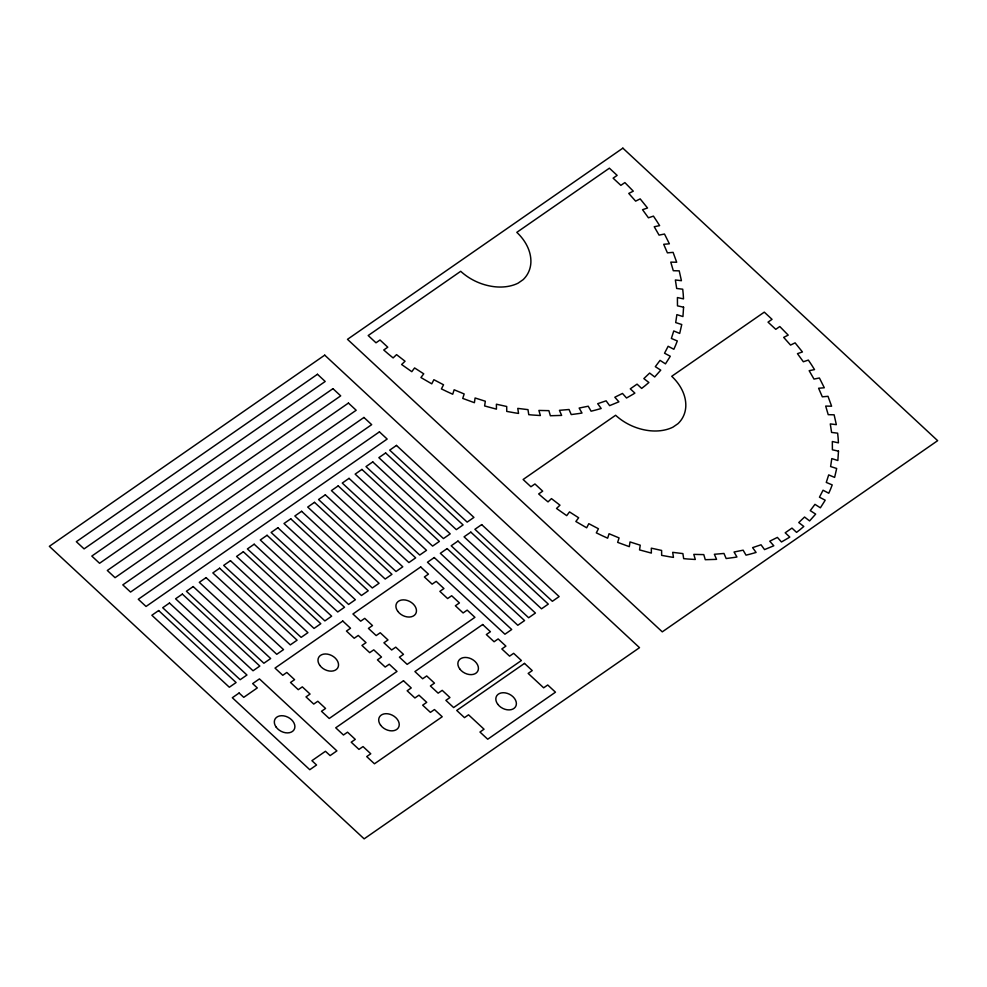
<?xml version="1.0" encoding="UTF-8"?>
<svg xmlns="http://www.w3.org/2000/svg" width="987" height="987" viewBox="0 0 987 987"><rect width="100%" height="100%" fill="white"/><g stroke="black" fill="none" stroke-linecap="round" stroke-linejoin="round"><path stroke-width="1.48" d="M683.584 307.191L682.942 316.556L676.872 314.631L675.7 322.589L681.758 324.513L679.698 333.433L673.763 330.953L671.37 338.455L677.304 340.947L675.663 345.154L673.85 349.275L668.137 346.277L664.547 353.223L670.259 356.233L669.704 357.208L665.472 363.858L660.044 360.378L655.319 366.67L660.747 370.15L654.689 376.96L649.643 373.061L643.845 378.601L648.891 382.5L644.893 385.88L641.649 388.409L637.059 384.14L630.274 388.841L634.875 393.11L633.358 394.072L626.548 398.008L622.476 393.443L614.815 397.243L618.898 401.82L609.621 405.645L606.117 400.833L597.69 403.683L601.182 408.495L594.927 410.247L591.09 411.197L588.227 406.212L579.135 408.063L582.009 413.035L579.344 413.479L571.239 414.577L569.043 409.506L559.444 410.321L561.64 415.404L550.364 415.749L548.871 410.654L538.89 410.432L540.382 415.527L532.4 415.009L528.761 414.676L527.983 409.642L517.768 408.384L518.545 413.43L514.856 412.862L506.738 411.406L506.701 406.484L496.399 404.214L496.449 409.136L484.617 405.953L485.32 401.228L475.092 397.983L474.402 402.696L462.743 398.415L464.161 393.961L454.156 389.779L452.725 394.232L447.037 391.629L441.411 388.903L443.533 384.77L433.885 379.711L431.763 383.832L420.931 377.54L423.731 373.814L414.589 367.941L411.789 371.68L401.623 364.511L405.052 361.23L396.552 354.641L393.11 357.923L388.372 354.012L383.746 349.99L387.768 347.202L380.02 339.997L375.998 342.797L368.188 335.531L460.707 271.302C470.244 280.049 482.655 285.564 495.536 286.835A47.549 34.138 28.1 0 0 518.076 283.17L523.122 279.666A47.549 34.138 28.1 0 0 530.895 262.271C531.24 250.76 525.035 240.014 516.806 232.352L609.386 168.185L617.134 175.378L613.112 178.166L620.86 185.371L624.87 182.583L633.296 191.17L628.756 193.427L635.628 201.138L640.168 198.88L647.534 207.998L642.537 209.688L648.434 217.806L653.431 216.116L656.602 220.854L659.624 225.628L654.233 226.726L659.069 235.128L664.461 234.03L665.115 235.251L669.383 243.801L663.696 244.295L667.409 252.857L673.097 252.364L676.687 262.246L670.778 262.123L673.294 270.722L679.216 270.845L681.425 280.703L675.367 279.963L676.675 288.463L682.733 289.216L683.214 294.064L683.51 298.888L677.415 297.543L677.477 305.847L683.584 307.191M838.494 451.145L837.852 460.51L831.794 458.585L830.61 466.543L836.68 468.48L834.62 477.387L828.685 474.907L826.279 482.421L832.214 484.901L830.585 489.108L828.772 493.241L823.047 490.231L819.457 497.189L825.181 500.187L824.614 501.162L820.382 507.811L814.966 504.345L810.241 510.624L815.657 514.104L809.599 520.926L804.553 517.028L798.767 522.555L803.8 526.466L799.803 529.846L796.558 532.363L791.969 528.094L785.196 532.795L789.785 537.064L788.268 538.026L781.47 541.974L777.398 537.397L769.737 541.197L773.808 545.774L764.53 549.599L761.039 544.787L752.6 547.637L756.104 552.449L749.836 554.213L746.012 555.15L743.137 550.178L734.057 552.017L736.931 557.001L734.266 557.445L726.161 558.531L723.964 553.46L714.366 554.275L716.562 559.358L705.273 559.703L703.78 554.608L693.799 554.386L695.304 559.481L687.322 558.975L683.67 558.642L682.893 553.596L672.69 552.338L673.467 557.384L669.778 556.816L661.648 555.36L661.611 550.438L651.321 548.167L651.358 553.09L639.539 549.907L640.23 545.194L630.014 541.937L629.311 546.662L617.652 542.369L619.071 537.915L609.065 533.733L607.647 538.186L601.959 535.583L596.321 532.857L598.443 528.736L588.807 523.678L586.673 527.798L575.853 521.494L578.653 517.768L569.511 511.908L566.711 515.633L556.532 508.465L559.974 505.184L551.462 498.608L548.032 501.889L543.294 497.966L538.668 493.944L542.677 491.156L534.942 483.963L530.92 486.751L523.11 479.497L615.617 415.268C625.153 424.003 637.577 429.53 650.445 430.788A47.549 34.138 28.1 0 0 672.998 427.124L678.032 423.633A47.549 34.138 28.1 0 0 685.805 406.237C686.162 394.714 679.957 383.98 671.728 376.306L764.296 312.139L772.044 319.344L768.022 322.132L775.77 329.325L779.792 326.537L788.218 335.124L783.678 337.381L790.55 345.092L795.09 342.847L802.443 351.964L797.447 353.654L803.344 361.76L808.353 360.082L811.524 364.808L814.534 369.594L809.155 370.693L813.991 379.082L819.37 377.996L820.024 379.205L824.305 387.768L818.605 388.249L822.319 396.811L828.007 396.318L831.609 406.212L825.687 406.076L828.216 414.676L834.126 414.811L836.334 424.657L830.289 423.916L831.585 432.429L837.642 433.17L838.136 438.031L838.432 442.855L832.325 441.51L832.399 449.801L838.494 451.145M324.723 355.147L49.35 546.329L364.141 838.851L639.514 647.669L324.723 355.147M622.859 148.149L347.486 339.331L662.277 631.853L937.65 440.671L622.859 148.149M317.456 374.27L76.332 541.69L84.08 548.883L325.204 381.475L317.456 374.27M332.952 388.668L91.816 556.076L99.564 563.281L340.7 395.861L332.952 388.668M348.436 403.066L107.312 570.474L115.06 577.679L356.184 410.259L348.436 403.066M363.932 417.464L122.807 584.872L130.555 592.064L371.68 424.657L363.932 417.464M379.427 431.862L138.291 599.269L146.039 606.462L387.163 439.055L379.427 431.862M158.648 610.558L151.862 615.259L229.329 687.236L236.103 682.535L158.648 610.558M169.48 603.02L162.707 607.733L240.162 679.71L246.947 675.009L169.48 603.02M182.361 594.088L175.587 598.788L253.042 670.765L259.815 666.065L182.361 594.088M193.205 586.562L186.42 591.262L263.887 663.239L270.66 658.539L193.205 586.562M206.073 577.617L199.3 582.33L276.755 654.307L283.528 649.606L206.073 577.617M219.632 568.216L212.847 572.916L290.314 644.893L297.087 640.193L219.632 568.216M230.464 560.69L223.691 565.391L301.146 637.368L307.932 632.667L230.464 560.69M243.345 551.745L236.572 556.446L314.026 628.435L320.8 623.722L243.345 551.745M254.19 544.219L247.404 548.92L324.871 620.909L331.644 616.196L254.19 544.219M267.058 535.287L260.284 539.988L337.739 611.965L344.512 607.264L267.058 535.287M277.902 527.749L271.129 532.462L348.584 604.439L355.357 599.738L277.902 527.749M290.77 518.817L283.997 523.517L361.452 595.494L368.225 590.794L290.77 518.817M301.615 511.291L294.842 515.991L372.296 587.968L379.07 583.268L301.615 511.291M314.495 502.346L307.71 507.059L385.177 579.036L391.95 574.335L314.495 502.346M325.328 494.82L318.554 499.533L396.009 571.51L402.782 566.797L325.328 494.82M338.208 485.888L331.435 490.588L408.889 562.565L415.663 557.865L338.208 485.888M349.04 478.362L342.267 483.062L419.734 555.039L426.507 550.339L349.04 478.362M361.921 469.417L355.147 474.118L432.602 546.107L439.375 541.394L361.921 469.417M372.765 461.891L365.992 466.592L443.447 538.581L450.22 533.868L372.765 461.891M385.633 452.959L378.86 457.66L456.315 529.637L463.088 524.936L385.633 452.959M396.478 445.421L389.705 450.134L467.159 522.111L473.933 517.41L396.478 445.421M239.101 693.022L232.327 697.723L309.782 769.712L316.556 764.999L311.917 760.681L325.463 751.28L330.114 755.598L336.888 750.885L259.433 678.908L252.66 683.609L257.299 687.927L243.752 697.34L239.101 693.022M342.773 621.045L275.015 668.088L282.763 675.293L286.822 672.468L294.57 679.661L290.511 682.486L298.259 689.679L302.318 686.866L310.066 694.058L305.995 696.884L313.743 704.076L317.814 701.251L325.562 708.456L321.491 711.282L329.239 718.474L396.996 671.431L389.248 664.226L385.189 667.052L377.441 659.859L381.5 657.034L373.752 649.841L369.693 652.654L361.945 645.461L366.017 642.636L358.269 635.443L354.197 638.268L346.449 631.063L350.521 628.238L342.773 621.045M420.696 566.945L352.939 613.988L360.687 621.181L364.746 618.368L372.494 625.561L368.435 628.386L376.17 635.579L380.242 632.753L387.99 639.958L383.918 642.784L391.666 649.977L395.738 647.151L403.473 654.356L399.414 657.169L407.162 664.374L474.92 617.331L467.172 610.126L463.113 612.952L455.365 605.759L459.424 602.934L451.676 595.741L447.617 598.554L439.869 591.361L443.94 588.536L436.192 581.343L432.121 584.156L424.373 576.963L428.444 574.138L420.696 566.945M434.255 557.532L427.47 562.245L504.937 634.222L511.71 629.509L434.255 557.532M447.123 548.599L440.35 553.3L517.805 625.277L524.578 620.576L447.123 548.599M457.968 541.073L451.195 545.774L528.65 617.751L535.423 613.05L457.968 541.073M470.836 532.129L464.063 536.829L541.518 608.819L548.303 604.106L470.836 532.129M481.681 524.603L474.907 529.303L552.362 601.293L559.135 596.58L481.681 524.603M482.668 624.524L414.91 671.567L422.646 678.772L426.717 675.947L434.465 683.14L430.394 685.965L438.142 693.17L442.213 690.345L449.949 697.538L445.89 700.363L453.638 707.556L521.395 660.513L513.647 653.32L509.576 656.145L501.84 648.94L505.899 646.115L498.151 638.922L494.092 641.747L486.344 634.542L490.416 631.729L482.668 624.524M403.486 680.759L335.728 727.801L343.464 735.007L347.535 732.181L355.283 739.374L351.212 742.199L358.96 749.392L363.031 746.579L370.767 753.772L366.708 756.597L374.455 763.79L442.213 716.747L434.465 709.554L430.406 712.367L422.658 705.174L426.717 702.349L418.969 695.156L414.91 697.982L407.162 690.777L411.234 687.951L403.486 680.759M524.492 663.4L456.734 710.443L464.482 717.635L468.541 714.81L484.037 729.208L479.966 732.033L487.714 739.226L555.471 692.183L547.723 684.99L543.664 687.816L528.168 673.418L532.24 670.592L524.492 663.4M497.695 704.187A10.894 7.822 28.1 0 0 515.448 706.889A10.894 7.822 28.1 0 0 505.171 692.862A10.894 7.822 28.1 0 0 497.695 704.187M459.732 668.915A10.894 7.822 28.1 0 0 477.486 671.629A10.894 7.822 28.1 0 0 467.221 657.589A10.894 7.822 28.1 0 0 459.732 668.915M397.736 611.274A10.894 7.822 28.1 0 0 415.49 614.087A10.894 7.822 28.1 0 0 405.324 600.01A10.894 7.822 28.1 0 0 397.736 611.274M380.563 725.149A10.894 7.822 28.1 0 0 398.304 727.851A10.894 7.822 28.1 0 0 388.039 713.823A10.894 7.822 28.1 0 0 380.563 725.149M276.2 727.185A10.894 7.822 28.1 0 0 293.953 729.886A10.894 7.822 28.1 0 0 283.676 715.846A10.894 7.822 28.1 0 0 276.2 727.185M319.813 665.386A10.894 7.822 28.1 0 0 337.566 668.187A10.894 7.822 28.1 0 0 327.4 654.122A10.894 7.822 28.1 0 0 319.813 665.386"/></g></svg>
